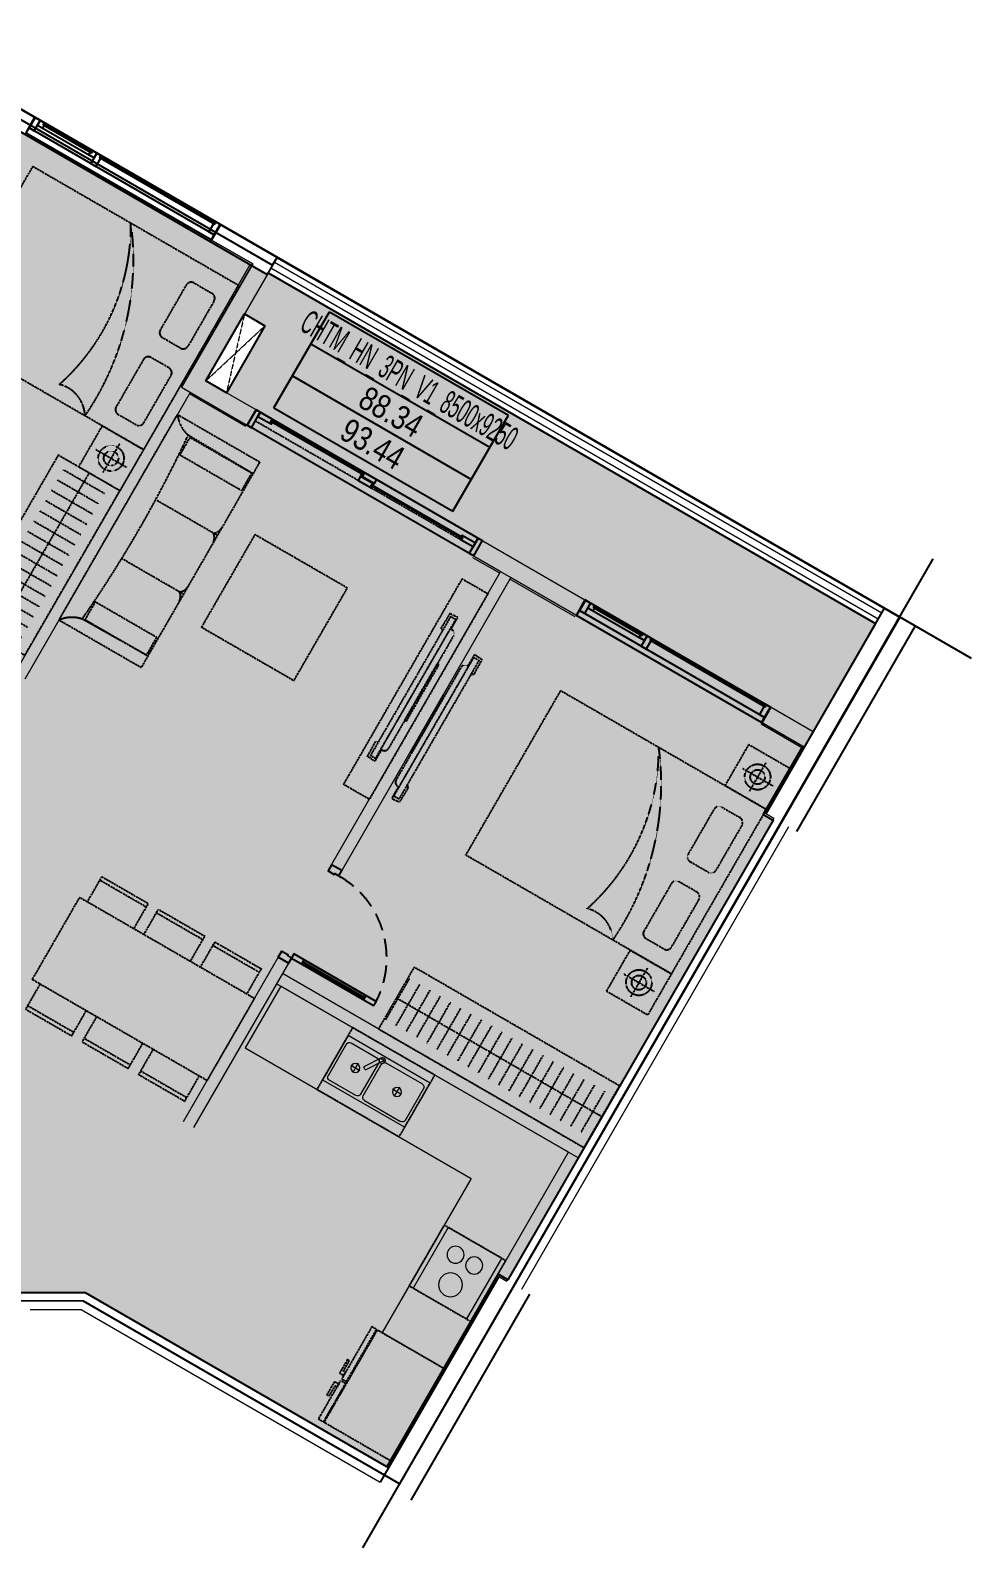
# Model space of a CAD drawing. Header units: millimetres. Extents: x -578 to 55960, y -2006 to 10914.
# Drawn here: x 4665 to 12599, y -2006 to 10774 of the extents above; entities that cross this region are included whole.
import ezdxf
from ezdxf.enums import TextEntityAlignment as Align

# ---------------------------------------------------------------- set-up
doc = ezdxf.new("R2010")
doc.units = ezdxf.units.MM
for name, pattern in [('3PN B$0$HIDDENX2', [0.75, 0.5, -0.25]), ('chhn_2pn+_n1_8500x8800$0$DHDASHED4', [1.6, 0.8, -0.8]), ('chhn_2pn+_n1_8500x8800$0$HIDDEN', [9.525, 6.35, -3.175]), ('DHDASHED4', [1.6, 0.8, -0.8]), ('HIDDEN', [9.525, 6.35, -3.175])]:
    doc.linetypes.add(name, pattern=pattern)
doc.layers.get('0').update_dxf_attribs({"color": 231})
doc.layers.get('DefPoints').update_dxf_attribs({"color": 191})
doc.layers.add('A-AREA-SPACE', color=130, linetype='Continuous', plot=False)
doc.layers.add('A-AREA-WALL-CENTER', color=210, linetype='Continuous', plot=False)
for name, color, linetype in [('A-DOOR', 142, 'Continuous'), ('A-FURN', 251, 'DHDASHED4'), ('chhn_2pn+_n1_8500x8800$0$A-CONC', 2, 'Continuous'), ('chhn_2pn+_n1_8500x8800$0$A-FURN', 251, 'chhn_2pn+_n1_8500x8800$0$DHDASHED4')]:
    doc.layers.add(name, color=color, linetype=linetype)
for name, color, linetype, lineweight in [('A-EQPM', 127, 'Continuous', 9), ('A-HIDD', 45, 'HIDDEN', 9), ('A-RAIL', 153, 'Continuous', 9), ('A-WALL-INT', 31, 'Continuous', 20), ('A-WALL-PRTN', 6, 'Continuous', 9), ('chhn_1pn_t1_8500x6000$0$A-FNSH', 253, 'Continuous', 9), ('G-ANNO-LEGN', 7, 'Continuous', 5)]:
    doc.layers.add(name, color=color, linetype=linetype, lineweight=lineweight)
doc.styles.add('VTK_Arial', font='arial.ttf', dxfattribs={"width": 0.8})

# ---------------------------------------------------------------- blocks, each defined once
blk = doc.blocks.new('DT-CAN')
at = {"layer": 'DefPoints'}
for p, q in [((-871, 0), (871, 0)), ((-871, -934), (-871, 0)), ((871, -934), (871, 0)), ((-871, -311), (871, -311)), ((-871, -623), (871, -623)), ((-871, -934), (871, -934))]:
    blk.add_line(p, q, dxfattribs=at)
at = {"layer": 'DefPoints', "color": 7, "style": 'VTK_Arial', "width": 0.5}
blk.add_attdef('LOAICAN', text='', height=200, dxfattribs=at).set_placement((0, -258), align=Align.CENTER)
at = {"layer": 'DefPoints', "color": 5, "style": 'VTK_Arial', "width": 0.8}
blk.add_attdef('DT-TT', text='', height=200, dxfattribs=at).set_placement((0, -569), align=Align.CENTER)
at = {"layer": 'DefPoints', "color": 6, "style": 'VTK_Arial', "width": 0.8}
blk.add_attdef('DT-TIM', text='', height=200, dxfattribs=at).set_placement((0, -880), align=Align.CENTER)
blk = doc.blocks.new('chhn_2pn+_n1_8500x8800$0$s1_sofa2_i1')
at = {"linetype": 'chhn_2pn+_n1_8500x8800$0$HIDDEN', "ltscale": 0.3}
blk.add_lwpolyline([(1970, 1450), (1070, 1450), (1070, 550), (1970, 550)], close=True, dxfattribs=at)
at = {"layer": 'chhn_2pn+_n1_8500x8800$0$A-FURN', "color": 0, "linetype": 'chhn_2pn+_n1_8500x8800$0$HIDDEN', "ltscale": 0.3}
for p, q in [((0, 0), (0, 2000)), ((0, 2000), (800, 2000)), ((800, 2000), (800, 0)), ((800, 1886), (165, 1894)), ((188, 1714), (188, 1886)), ((188, 1886), (787, 1886)), ((787, 1886), (787, 1714)), ((800, 1886), (800, 1886)), ((787, 1714), (188, 1714)), ((800, 1286), (206, 1286)), ((800, 714), (200, 714)), ((188, 286), (188, 114)), ((787, 286), (188, 286)), ((787, 114), (787, 286)), ((800, 114), (165, 106)), ((188, 114), (787, 114)), ((800, 114), (800, 114)), ((800, 0), (0, 0))]:
    blk.add_line(p, q, dxfattribs=at)
for centre, radius, start, end in [((213, 2151), 261, 215.3156, 259.3425), ((-10233, 1000), 10436, 355.0834, 4.9166), ((706, 1360), 93.7, 307.1376, 0.5093), ((706, 1211), 93.7, 359.4907, 52.8624), ((706, 789), 93.7, 307.1376, 0.5093), ((706, 640), 93.7, 359.4907, 52.8624), ((213, -151), 261, 100.6575, 144.6844)]:
    blk.add_arc(centre, radius, start, end, dxfattribs=at)
blk = doc.blocks.new('chhn_2pn+_n1_8500x8800$0$s1_bantv_i1')
at = {"linetype": 'chhn_2pn+_n1_8500x8800$0$HIDDEN', "ltscale": 0.3}
for points in [[(0, 0), (0, 2000), (250, 2000), (250, 0), (50, 0), (50, 0)], [(126, 325), (176, 325), (176, 1675), (126, 1675)], [(60, 1277), (74, 1277), (74, 723), (60, 723)]]:
    blk.add_lwpolyline(points, close=True, dxfattribs=at)
for points in [[(120, 1586), (120, 1700), (194, 1694), (197, 1551), (176, 1535)], [(120, 414), (120, 300), (194, 306), (197, 449), (176, 465)]]:
    blk.add_lwpolyline(points, dxfattribs=at)
blk.add_lwpolyline([(126, 414), (113, 414, -0.414214), (74, 453), (74, 1547, -0.414214), (113, 1586), (126, 1586)], format="xyb", close=True, dxfattribs=at)
blk = doc.blocks.new('*U22')
at = {"linetype": 'HIDDEN', "ltscale": 0.3}
for p, q in [((86, 500), (86, 101)), ((186, 500), (186, 101)), ((286, 500), (286, 101)), ((386, 500), (386, 101)), ((486, 500), (486, 101)), ((586, 500), (586, 101)), ((686, 500), (686, 101)), ((786, 500), (786, 101)), ((886, 500), (886, 101)), ((986, 500), (986, 101)), ((1086, 500), (1086, 101)), ((1186, 500), (1186, 101)), ((1286, 500), (1286, 101)), ((1386, 500), (1386, 101)), ((1486, 500), (1486, 101)), ((1586, 500), (1586, 101)), ((0, 300), (1600, 300))]:
    blk.add_line(p, q, dxfattribs=at)
blk.add_lwpolyline([(0, 0), (1600, 0), (1600, 600), (0, 600)], close=True, dxfattribs=at)
blk = doc.blocks.new('F-PN-GIUONG-2000X1600')
at = {"linetype": 'HIDDEN', "ltscale": 0.3}
for p, q in [((111, -198), (111, -656)), ((333, -151), (159, -151)), ((380, -656), (380, -198)), ((159, -704), (333, -704)), ((111, -1381), (111, -944)), ((159, -896), (333, -896)), ((380, -944), (380, -1381)), ((333, -1429), (159, -1429))]:
    blk.add_line(p, q, dxfattribs=at)
blk.add_lwpolyline([(2000, 0), (2000, -1600), (0, -1600), (0, 0), (2000, 0)], dxfattribs=at)
for centre, radius, start, end in [((2879, -183), 2317, 175.4814, 217.72), ((809, 149), 282, 212.0382, 286.6668), ((2591, -688), 1794, 161.5628, 210.5744), ((159, -198), 47.8, 90, 180), ((333, -198), 47.8, 0, 90), ((159, -656), 47.8, 180, 270), ((333, -656), 47.8, 270, 0), ((159, -944), 47.8, 90, 180), ((333, -944), 47.8, 0, 90), ((159, -1381), 47.8, 180, 270), ((333, -1381), 47.8, 270, 0)]:
    blk.add_arc(centre, radius, start, end, dxfattribs=at)
blk = doc.blocks.new('F-PN-DONGIUONG-01')
at = {"linetype": 'HIDDEN', "ltscale": 0.3}
for p, q in [((-200, -348), (-200, -52)), ((-339, -200), (-61, -200))]:
    blk.add_line(p, q, dxfattribs=at)
blk.add_lwpolyline([(0, -400), (-400, -400), (-400, 0), (0, 0)], close=True, dxfattribs=at)
for radius in [108, 61.3]:
    blk.add_circle((-200, -200), radius, dxfattribs=at)
blk = doc.blocks.new('*U53')
at = {"linetype": 'HIDDEN', "ltscale": 0.3}
for p, q in [((86, 500), (86, 101)), ((186, 500), (186, 101)), ((286, 500), (286, 101)), ((386, 500), (386, 101)), ((486, 500), (486, 101)), ((586, 500), (586, 101)), ((686, 500), (686, 101)), ((786, 500), (786, 101)), ((886, 500), (886, 101)), ((986, 500), (986, 101)), ((1086, 500), (1086, 101)), ((1186, 500), (1186, 101)), ((1286, 500), (1286, 101)), ((1386, 500), (1386, 101)), ((1486, 500), (1486, 101)), ((1586, 500), (1586, 101)), ((1686, 500), (1686, 101)), ((1786, 500), (1786, 101)), ((1886, 500), (1886, 101)), ((1986, 500), (1986, 101)), ((0, 300), (2000, 300))]:
    blk.add_line(p, q, dxfattribs=at)
blk.add_lwpolyline([(0, 0), (2000, 0), (2000, 600), (0, 600)], close=True, dxfattribs=at)
blk = doc.blocks.new('F-PK-TV-01')
at = {"linetype": 'HIDDEN', "ltscale": 0.3}
for points in [[(0, -114), (0, 0), (-74, -6), (-77, -148), (-56, -165)], [(0, -1285), (0, -1399), (-74, -1393), (-77, -1251), (-56, -1234)]]:
    blk.add_lwpolyline(points, dxfattribs=at)
for points in [[(-6, -1375), (-56, -1375), (-56, -25), (-6, -25)], [(60, -423), (46, -423), (46, -977), (60, -977)]]:
    blk.add_lwpolyline(points, close=True, dxfattribs=at)
blk.add_lwpolyline([(-6, -1285), (7, -1285, 0.414214), (46, -1247), (46, -152, 0.414214), (7, -114), (-6, -114)], format="xyb", close=True, dxfattribs=at)
blk = doc.blocks.new('*U36')
at = {"ltscale": 0.3}
for p, q in [((0, 2100), (0, 0)), ((600, 2100), (0, 2100)), ((600, 600), (600, 2100)), ((2800, 600), (600, 600)), ((2800, 0), (2800, 600)), ((0, 0), (2800, 0))]:
    blk.add_line(p, q, dxfattribs=at)
blk = doc.blocks.new('*U85')
at = {"linetype": 'HIDDEN', "ltscale": 0.3, "extrusion": (0, 0, -1)}
for p, q in [((0, 700), (376, 700)), ((0, 654), (0, 700)), ((376, 654), (0, 654)), ((0, 0), (0, 645)), ((0, 645), (900, 645)), ((212, 740), (343, 740)), ((212, 721), (212, 740)), ((312, 721), (212, 721)), ((312, 700), (312, 721)), ((343, 700), (312, 700)), ((343, 740), (343, 700)), ((376, 700), (376, 654)), ((900, 700), (392, 700)), ((392, 700), (392, 654)), ((392, 654), (900, 654)), ((556, 740), (425, 740)), ((425, 740), (425, 700)), ((425, 700), (456, 700)), ((456, 700), (456, 721)), ((456, 721), (556, 721)), ((556, 721), (556, 740)), ((900, 654), (900, 700)), ((900, 645), (900, 0)), ((900, 0), (0, 0))]:
    blk.add_line(p, q, dxfattribs=at)
blk = doc.blocks.new('E-BEP-BORUABAT-02')
at = {"ltscale": 0.3}
for p, q in [((55, -117), (405, -117)), ((745, -117), (490, -117)), ((25, -452), (25, -132)), ((435, -452), (435, -132)), ((460, -452), (460, -132)), ((775, -452), (775, -132)), ((405, -482), (56, -482)), ((490, -482), (744, -482))]:
    blk.add_line(p, q, dxfattribs=at)
at = {"ltscale": 0.3, "extrusion": (-1.67159e-29, -3.30872e-24, -1)}
for p, q in [((205, -237), (205, -327)), ((610, -237), (610, -327)), ((160, -282), (250, -282)), ((655, -282), (565, -282))]:
    blk.add_line(p, q, dxfattribs=at)
at = {"ltscale": 0.3}
blk.add_lwpolyline([(800, -507), (0, -507), (0, -77), (800, -77)], close=True, dxfattribs=at)
for points in [[(527, -253), (433, -108)], [(457, -94), (552, -239)]]:
    blk.add_lwpolyline(points, dxfattribs=at)
for centre in [(205, -282), (610, -282)]:
    blk.add_circle(centre, 37.5, dxfattribs=at)
for centre, radius, start, end in [((55, -147), 30, 89.9997, 179.9997), ((405, -147), 30.1, 0.1202, 89.9498), ((445, -116), 25.7, 331.8915, 264.7733), ((445, -116), 14.2, 29.7349, 209.7349), ((490, -147), 30.1, 90.0496, 179.8793), ((745, -147), 30, 359.9997, 89.9997), ((528, -226), 26.9, 267.8441, 331.6257), ((55, -452), 30.4, 180.8098, 270.1366), ((404, -451), 30.8, 270.6184, 358.5045), ((491, -451), 30.8, 181.4949, 269.381), ((745, -452), 30.4, 269.8628, 359.1896)]:
    blk.add_arc(centre, radius, start, end, dxfattribs=at)
at = {"layer": 'DefPoints', "color": 250, "linetype": 'HIDDEN', "ltscale": 0.3}
blk.add_lwpolyline([(800, -600), (0, -600), (0, 0), (800, 0)], close=True, dxfattribs=at)
blk = doc.blocks.new('E-BEP-BEP-03LO')
at = {"ltscale": 0.3}
blk.add_lwpolyline([(560, -590), (40, -590), (40, 0), (560, 0)], close=True, dxfattribs=at)
for centre, radius in [((298, -181), 101), ((208, -422), 72), ((389, -422), 72)]:
    blk.add_circle(centre, radius, dxfattribs=at)
at = {"layer": 'DefPoints', "color": 250, "linetype": 'HIDDEN', "ltscale": 0.3}
blk.add_lwpolyline([(0, 0), (600, 0), (600, -590), (0, -590)], close=True, dxfattribs=at)
blk = doc.blocks.new('*U35')
at = {"linetype": 'HIDDEN', "ltscale": 0.3}
for p, q in [((75, 644), (75, 400)), ((525, 644), (75, 644)), ((525, 400), (525, 644)), ((1075, 644), (625, 644)), ((625, 644), (625, 400)), ((1075, 400), (1075, 644)), ((1625, 644), (1175, 644)), ((1175, 644), (1175, 400)), ((1625, 400), (1625, 644)), ((75, 609), (525, 609)), ((625, 609), (1075, 609)), ((1175, 609), (1625, 609)), ((1700, 400), (0, 400)), ((0, 400), (0, -400)), ((1700, -400), (1700, 400)), ((0, -400), (1700, -400)), ((75, -644), (75, -400)), ((525, -400), (525, -644)), ((625, -644), (625, -400)), ((1075, -400), (1075, -644)), ((1175, -644), (1175, -400)), ((1625, -400), (1625, -644)), ((525, -609), (75, -609)), ((1075, -609), (625, -609)), ((1625, -609), (1175, -609)), ((525, -644), (75, -644)), ((1075, -644), (625, -644)), ((1625, -644), (1175, -644))]:
    blk.add_line(p, q, dxfattribs=at)
blk = doc.blocks.new('*U43')
blk.add_line((0, -150), (1800, -150))
at = {"ltscale": 2000}
for points in [[(0, 0), (0, -150), (-5, -150), (-5, 0)], [(1805, 0), (1805, -150), (1800, -150), (1800, 0)]]:
    blk.add_lwpolyline(points, close=True, dxfattribs=at)
for points in [[(1800, 0), (0, 0), (0, -100), (1800, -100)], [(0, 0), (50, 0), (50, -100), (0, -100)], [(1150, 0), (1200, 0), (1200, -100), (1150, -100)], [(1200, 0), (1750, 0), (1750, -45), (1200, -45)], [(1250, 0), (1200, 0), (1200, -45), (1250, -45)], [(1700, 0), (1750, 0), (1750, -45), (1700, -45)], [(1750, 0), (1800, 0), (1800, -100), (1750, -100)], [(40, -10), (1160, -10), (1160, -20), (40, -20)], [(1240, -10), (1710, -10), (1710, -20), (1240, -20)]]:
    blk.add_lwpolyline(points, close=True)
blk = doc.blocks.new('*U45')
at = {"linetype": 'HIDDEN', "ltscale": 0.3}
blk.add_line((2160, 85), (40, 85), dxfattribs=at)
for p, q in [((158, 15), (158, 24)), ((1161, 60), (1161, 69))]:
    blk.add_line(p, q)
blk.add_lwpolyline([(0, 0), (2200, 0), (2200, 150), (0, 150)], close=True)
for points in [[(40, 54), (40, 0), (0, 0), (0, 150), (40, 150), (40, 0), (40, 0), (40, 54)], [(2160, 54), (2160, 0), (2200, 0), (2200, 150), (2160, 150), (2160, 0), (2160, 0), (2160, 54)], [(155, 0), (40, 0), (40, 10), (40, 10), (40, 40), (155, 40), (162, 40), (170, 40), (170, 25), (155, 25), (155, 15)], [(155, 0), (162, 0), (170, 0), (170, 15), (155, 15)], [(158, 15), (1054, 15), (1054, 24), (158, 24)], [(1172, 45), (1042, 45), (1042, 45), (1042, 45), (1042, 85), (1157, 85), (1164, 85), (1172, 85), (1172, 70), (1157, 70), (1157, 60), (1172, 60), (1172, 45)], [(1042, 0), (1172, 0), (1172, 0), (1172, 0), (1172, 40), (1057, 40), (1050, 40), (1042, 40), (1042, 25), (1057, 25), (1057, 15), (1042, 15), (1042, 0)], [(1161, 60), (2042, 60), (2042, 69), (1161, 69)], [(2160, 45), (2160, 45), (2160, 85), (2045, 85), (2038, 85), (2030, 85), (2030, 70), (2045, 70), (2045, 60)], [(2045, 60), (2030, 60), (2030, 45), (2160, 45), (2160, 45), (2160, 45), (2160, 45)]]:
    blk.add_lwpolyline(points)
blk = doc.blocks.new('*U38')
blk.add_line((-100, 70), (-700, 70))
for points in [[(100, 900), (100, 840), (40, 840), (40, 850), (0, 850), (0, 900)], [(0, 50), (-800, 50), (-800, 90), (0, 90)], [(-100, 50), (-100, 90), (-700, 90), (-700, 50)], [(100, 0), (100, 60), (40, 60), (40, 50), (0, 50), (0, 0)]]:
    blk.add_lwpolyline(points, close=True)
at = {"linetype": '3PN B$0$HIDDENX2', "ltscale": 300}
blk.add_arc((0, 50), 800, 90, 180, dxfattribs=at)
blk = doc.blocks.new('*U46')
blk.add_line((5910, 150), (0, 150))
for points in [[(0, 150), (5910, 150), (5910, 0), (0, 0)], [(0, 105), (5910, 105), (5910, 45), (0, 45)]]:
    blk.add_lwpolyline(points, close=True)

msp = doc.modelspace()

# ---------------------------------------------------------------- hatches: boundary and pattern name
at = {"layer": 'G-ANNO-LEGN', "true_color": 0xd4c9fd, "transparency": 33554636, "extrusion": (-3.7643e-10, -1.34164e-09, 1)}
h = msp.add_hatch(color=254, dxfattribs=at)
h.paths.add_polyline_path([(6470, 8385), (6643, 8285), (6318, 7722), (6145, 7822)], flags=16)
h.paths.add_polyline_path([(150, 8750), (2926, 8750), (3122, 8636), (4042, 10231), (6662, 8718), (6670, 8731), (11788, 5777), (11188, 4737), (11175, 4745), (10843, 4169), (10925, 4122), (8690, 251), (8607, 298), (7670, -1326), (5131, 140), (2095, 140), (2095, 154), (165, 155), (165, 1975), (985, 1975), (985, 2415), (85, 2415), (85, 3715), (70, 6885), (165, 6885), (165, 7700), (350, 7700), (350, 8350), (150, 8350)])

# ---------------------------------------------------------------- linework, layer by layer
at = {"layer": 'A-AREA-SPACE', "extrusion": (-3.7643e-10, -1.34164e-09, 1), "elevation": 0}
for points in [[(150, 8750), (2926, 8750), (3122, 8636), (4042, 10231), (6662, 8718), (6670, 8731), (11788, 5777), (11188, 4737), (11175, 4745), (10843, 4169), (10925, 4122), (8690, 251), (8607, 298), (7670, -1326), (5131, 140), (2095, 140), (2095, 154), (165, 155), (165, 1975), (985, 1975), (985, 2415), (85, 2415), (85, 3715), (70, 6885), (165, 6885), (165, 7700), (350, 7700), (350, 8350), (150, 8350), (150, 8750)], [(6470, 8385), (6643, 8285), (6318, 7722), (6145, 7822), (6470, 8385)]]:
    msp.add_lwpolyline(points, dxfattribs=at)
at = {"layer": 'A-AREA-WALL-CENTER', "extrusion": (-3.7643e-10, -1.34164e-09, 1), "elevation": 0}
msp.add_lwpolyline([(0, 8900), (3088, 8900), (3945, 10391), (6707, 8796), (6745, 8861), (11993, 5832), (7778, -1469), (5112, 70), (0, 75)], close=True, dxfattribs=at)
at = {"layer": 'A-HIDD', "ltscale": 0.05, "extrusion": (-5.94872e-11, -1.46909e-09, 1), "elevation": 0}
msp.add_lwpolyline([(6145, 7822), (6318, 7722), (6643, 8285), (6470, 8385)], close=True, dxfattribs=at)
for points in [[(6470, 8385), (6318, 7722)], [(6145, 7822), (6643, 8285)]]:
    msp.add_lwpolyline(points, dxfattribs=at)
at = {"layer": 'A-WALL-INT'}
for p, q in [((5927, 7774, 0), (4562, 5410, 0)), ((6013, 7724, 0), (4620, 5310, 0)), ((8629, 6215, 0), (7204, 3747, 0)), ((8716, 6165, 0), (7291, 3697, 0)), ((10932, 4135, 0), (8682, 238, 0)), ((11054, 4065, 0), (8804, 168, 0)), ((6754, 2967, 0), (5954, 1582, 0)), ((6841, 2917, 0), (6041, 1532, 0)), ((9332, 1363, 0), (6791, 2831, 0)), ((9282, 1277, 0), (6741, 2744, 0)), ((4665, 140, 0), (5130, 140, 0)), ((5130, 140, 0), (7683, -1333, 0)), ((4665, 0, 0), (5093, 0, 0)), ((5093, 0, 0), (7613, -1455, 0))]:
    msp.add_line(p, q, dxfattribs=at)
at = {"layer": 'A-WALL-PRTN'}
for p, q in [((4112, 10381, 0), (4701, 10041, 0)), ((6268, 9136, 0), (6745, 8861, 0)), ((6193, 9006, 0), (6540, 8806, 0)), ((6745, 8861, 0), (6145, 7822, 0)), ((6540, 8806, 0), (5940, 7767, 0)), ((6145, 7822, 0), (6565, 7579, 0)), ((5940, 7767, 0), (6490, 7449, 0)), ((8479, 6474, 0), (9340, 5977, 0)), ((8404, 6344, 0), (9265, 5847, 0)), ((10908, 5072, 0), (11263, 4867, 0)), ((10833, 4942, 0), (11188, 4737, 0))]:
    msp.add_line(p, q, dxfattribs=at)
at = {"layer": 'chhn_1pn_t1_8500x6000$0$A-FNSH'}
for p, q in [((6519, 8801, 0), (6186, 8993, 0)), ((6540, 8806, 0), (6193, 9006, 0)), ((5927, 7774, 0), (6519, 8801, 0)), ((5940, 7767, 0), (6540, 8806, 0)), ((6482, 7436, 0), (6006, 7711, 0)), ((6490, 7449, 0), (6013, 7724, 0)), ((8622, 6202, 0), (8396, 6331, 0)), ((8629, 6215, 0), (8404, 6344, 0)), ((9258, 5834, 0), (8708, 6152, 0)), ((9265, 5847, 0), (8716, 6165, 0)), ((11168, 4732, 0), (10825, 4929, 0)), ((11188, 4737, 0), (10833, 4942, 0)), ((10843, 4169, 0), (11168, 4732, 0)), ((10863, 4175, 0), (11188, 4737, 0)), ((10925, 4122, 0), (10843, 4169, 0)), ((10932, 4135, 0), (10863, 4175, 0)), ((7670, -1326, 0), (8608, 298, 0)), ((7683, -1333, 0), (8613, 278, 0)), ((8608, 298, 0), (8690, 251, 0)), ((8613, 278, 0), (8682, 238, 0))]:
    msp.add_line(p, q, dxfattribs=at)
at = {"layer": 'chhn_1pn_t1_8500x6000$0$A-FNSH', "extrusion": (-3.7643e-10, -1.34164e-09, 1), "elevation": 0}
msp.add_lwpolyline([(6470, 8385), (6643, 8285), (6318, 7722), (6145, 7822), (6470, 8385)], dxfattribs=at)
at = {"layer": 'chhn_2pn+_n1_8500x8800$0$A-CONC'}
for p, q in [((11863, 5907, 0), (10863, 4175, 0)), ((12123, 5757, 0), (11123, 4025, 0)), ((8613, 278, 0), (7613, -1455, 0)), ((8873, 128, 0), (7873, -1605, 0))]:
    msp.add_line(p, q, dxfattribs=at)
at = {"layer": 'DefPoints', "ltscale": 0.3, "extrusion": (-5.94872e-11, -1.46909e-09, 1)}
for p, q in [((12599, 5482, 0), (3432, 10774, 0)), ((7468, -2006, 0), (12276, 6322, 0))]:
    msp.add_line(p, q, dxfattribs=at)
at = {"layer": 'DefPoints', "ltscale": 0.3, "extrusion": (-5.94872e-11, -1.46909e-09, 1), "elevation": 0}
msp.add_lwpolyline([(7778, -1469), (5112, 70), (0, 75), (0, 8900), (2910, 8900), (3852, 10531), (11993, 5832)], close=True, dxfattribs=at)

# ---------------------------------------------------------------- block references
at = {"layer": 'A-DOOR', "linetype": 'HIDDEN', "extrusion": (-2.88668e-10, -1.0141e-09, 1), "xscale": -1, "rotation": 330.0000610138104}
for p in [(6264, 9139, 0), (10903, 5074, 0)]:
    msp.add_blockref('*U43', p, dxfattribs=at)
at = {"layer": 'A-DOOR', "extrusion": (-2.12322e-10, -1.21713e-09, 1), "xscale": -1, "rotation": 150.0000932170032}
msp.add_blockref('*U45', (6569, 7577, 0), dxfattribs=at)
at = {"layer": 'A-DOOR', "ltscale": 0.3, "extrusion": (2.09361e-10, -1.00343e-09, 1), "xscale": -1, "rotation": 330.0000610135664}
msp.add_blockref('*U38', (6841, 2917, 0), dxfattribs=at)
at = {"layer": 'A-EQPM', "linetype": 'HIDDEN', "extrusion": (-1.67256e-10, -1.39768e-09, 1), "rotation": 150.0000610138107}
msp.add_blockref('*U36', (9200, 1324, 0), dxfattribs=at)
at = {"layer": 'A-EQPM', "extrusion": (-1.67256e-10, -1.39768e-09, 1), "xscale": -1}
for name, p, rotation in [('E-BEP-BORUABAT-02', (8074, 1974, 0), 330.0000610138107), ('E-BEP-BEP-03LO', (7858, 200, 0), 150.0000610138106)]:
    msp.add_blockref(name, p, dxfattribs=dict(at, rotation=rotation))
at = {"layer": 'A-FURN', "extrusion": (-7.12947e-10, -2.59754e-09, 1)}
for name, p, rotation in [('F-PN-GIUONG-2000X1600', (5619, 7242, 0), 150.0000610138271), ('F-PK-TV-01', (7711, 4305, 0), 150.0001009189488), ('F-PN-GIUONG-2000X1600', (10068, 2827, 0), 150.0000610138271)]:
    msp.add_blockref(name, p, dxfattribs=dict(at, rotation=rotation))
at = {"layer": 'A-FURN', "linetype": 'HIDDEN', "extrusion": (-7.12947e-10, -2.59754e-09, 1), "rotation": 240.0000610138271}
for p in [(5419, 6896, 0), (10868, 4212, 0), (9868, 2480, 0)]:
    msp.add_blockref('F-PN-DONGIUONG-01', p, dxfattribs=at)
at = {"layer": 'A-FURN', "extrusion": (3.94756e-09, -1.34875e-09, 1), "rotation": 240.0000610138106}
msp.add_blockref('*U22', (4900, 7196, 0), dxfattribs=at)
at = {"layer": 'A-FURN', "extrusion": (-4.24524e-10, -1.25834e-09, 1), "xscale": -1, "rotation": 330.0000424846555}
msp.add_blockref('*U35', (6354, 2275, 0), dxfattribs=at)
at = {"layer": 'A-FURN', "extrusion": (4.90156e-09, 1.73714e-09, 1), "rotation": 149.9944060390768}
msp.add_blockref('*U53', (9632, 1883, 0), dxfattribs=at)
at = {"layer": 'A-FURN', "extrusion": (-4.52993e-10, -1.47425e-09, 1), "rotation": 60.00011399340356}
msp.add_blockref('*U85', (7700, -1274, 0), dxfattribs=at)
at = {"layer": 'A-RAIL', "linetype": 'HIDDEN', "rotation": 330.0000610138107}
msp.add_blockref('*U46', (6670, 8731, 0), dxfattribs=at)
at = {"layer": 'chhn_2pn+_n1_8500x8800$0$A-FURN', "ltscale": 0.3, "extrusion": (-5.94872e-11, -1.46909e-09, 1)}
for name, p, rotation in [('chhn_2pn+_n1_8500x8800$0$s1_sofa2_i1', (4906, 5806, 0), 330.0000610138106), ('chhn_2pn+_n1_8500x8800$0$s1_bantv_i1', (8522, 6029, 0), 150.0000610138107)]:
    msp.add_blockref(name, p, dxfattribs=dict(at, rotation=rotation))
at = {"layer": 'DefPoints', "extrusion": (-3.82232e-11, -1.43226e-09, 1)}
ref = msp.add_blockref('DT-CAN', (7940, 7967, 0), dxfattribs=dict(at, rotation=330.0000614321225))
ref.add_attrib('DT-TIM', '93.44', dxfattribs={"color": 6, "extrusion": (-3.82232e-11, -1.43226e-09, 1), "height": 200, "rotation": 330.0001, "style": 'VTK_Arial', "width": 0.8}).set_placement((7500, 7204, 0), align=Align.CENTER)
ref.add_attrib('DT-TT', '88.34', dxfattribs={"color": 5, "extrusion": (-3.82232e-11, -1.43226e-09, 1), "height": 200, "rotation": 330.0001, "style": 'VTK_Arial', "width": 0.8}).set_placement((7656, 7474, 0), align=Align.CENTER)
ref.add_attrib('LOAICAN', 'CHTM_HN_3PN_V1_8500x9250', dxfattribs={"color": 7, "extrusion": (-3.82232e-11, -1.43226e-09, 1), "height": 200, "rotation": 330.0001, "style": 'VTK_Arial', "width": 0.5}).set_placement((7811, 7743, 0), align=Align.CENTER)

doc.saveas('drawing.dxf')
